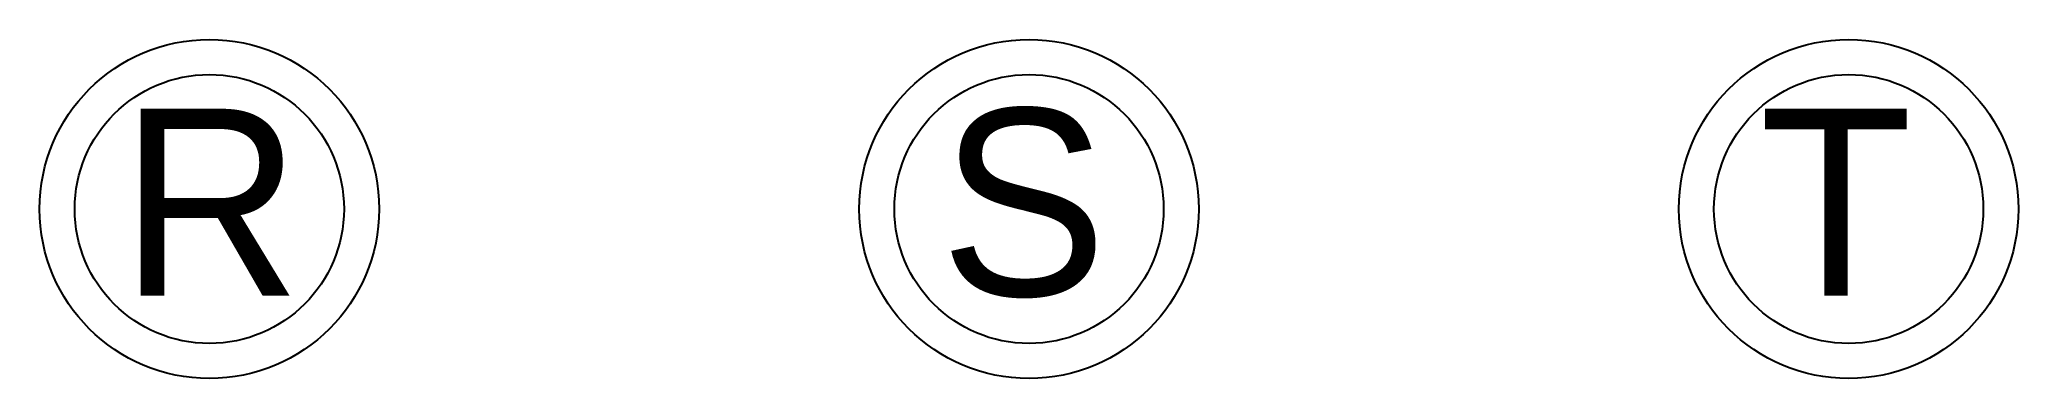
# Model space of a CAD drawing. Header units: millimetres. Extents: x 0 to 169, y 0 to 29.
import ezdxf

# ---------------------------------------------------------------- set-up
doc = ezdxf.new("R2010")
doc.units = ezdxf.units.MM
doc.layers.add('CONTROL', color=150, linetype='Continuous')
doc.styles.add('T', font='txt')

# ---------------------------------------------------------------- blocks, each defined once
blk = doc.blocks.new('RST')
at = {"color": 1}
blk.add_circle((-70, 0), 11.5, dxfattribs=at)
at = {"color": 2}
blk.add_circle((0, 0), 11.5, dxfattribs=at)
at = {"color": 5}
blk.add_circle((70, 0), 11.5, dxfattribs=at)
at = {"layer": 'CONTROL', "ltscale": 100}
for centre in [(-70, 0), (0, 0), (70, 0)]:
    blk.add_circle(centre, 14.5, dxfattribs=at)
at = {"color": 1, "style": 'T'}
blk.add_text('R', height=16, dxfattribs=at).set_placement((-77.61, -7.42))
at = {"color": 2, "style": 'T'}
blk.add_text('S', height=16, dxfattribs=at).set_placement((-7.61, -7.42))
at = {"color": 5, "style": 'T'}
blk.add_text('T', height=16, dxfattribs=at).set_placement((62.39, -7.42))

msp = doc.modelspace()

# ---------------------------------------------------------------- block references
msp.add_blockref('RST', (84.5, 14.5))

doc.saveas('drawing.dxf')
